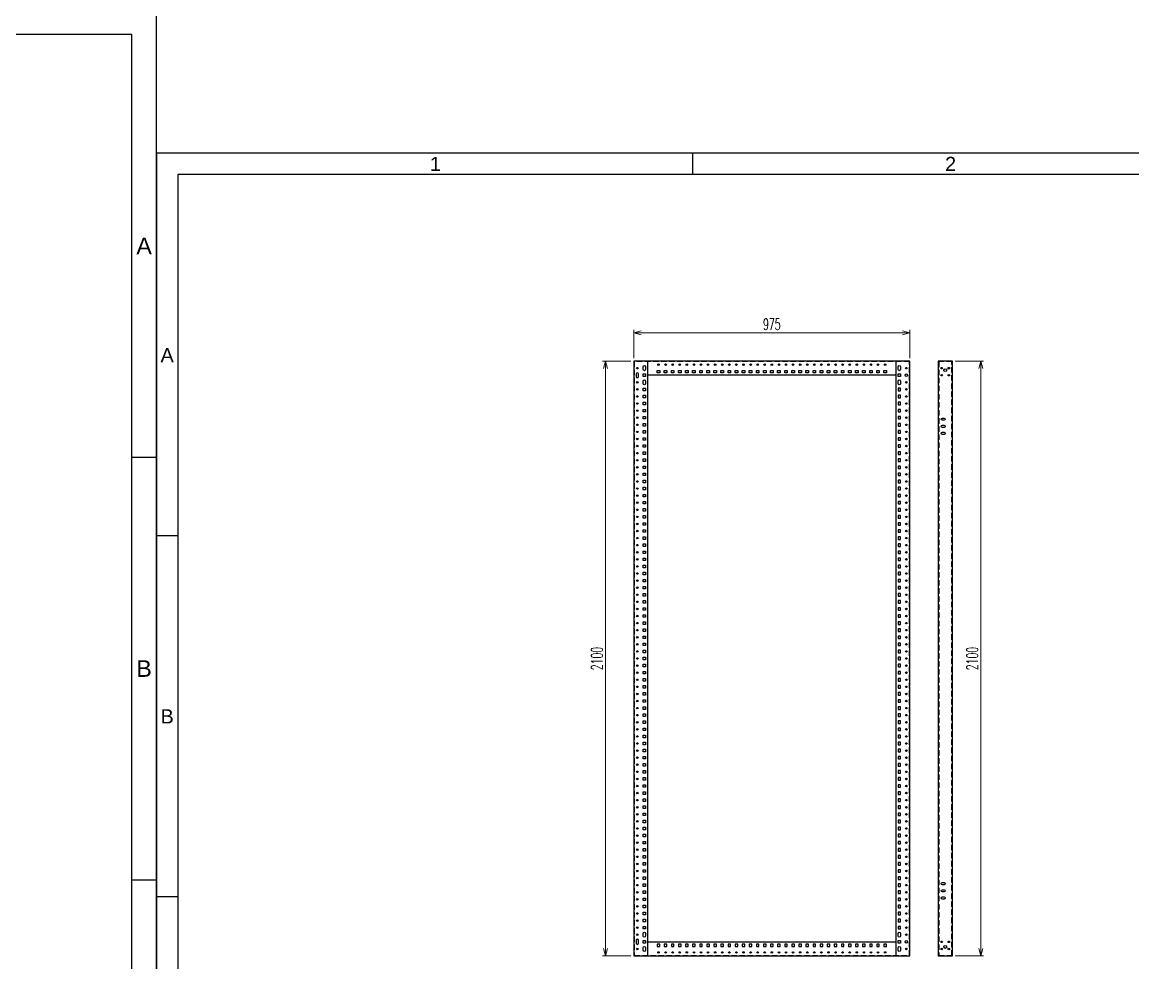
# Model space of a CAD drawing. Header units: millimetres. Extents: x 173893 to 258446, y -176540 to -123824.
# Drawn here: x 207822 to 211742, y -141190 to -137870 of the extents above; entities that cross this region are included whole.
import ezdxf
from ezdxf.enums import TextEntityAlignment as Align

# ---------------------------------------------------------------- set-up
doc = ezdxf.new("R2010")
doc.units = ezdxf.units.MM
doc.header["$LTSCALE"] = 3
doc.linetypes.add('HIDDEN', pattern=[9.525, 6.35, -3.175])
doc.layers.add('@.DM. KÍCH THƯỚC', color=8, linetype='Continuous', transparency=0.2)
for name, color, linetype in [('@.DM. NÉT CHÍNH', 7, 'Continuous'), ('@.DM. NÉT ĐỤC', 2, 'Continuous'), ('@.TEXT', 7, 'Continuous'), ('@.VISIBLE', 7, 'Continuous')]:
    doc.layers.add(name, color=color, linetype=linetype)
doc.styles.add('Ann_w01', font='romans.shx', dxfattribs={"width": 0.6, "bigfont": 'chineset.shx'})
doc.styles.add('Arial', font='arial.ttf')
doc.dimstyles.new('Dim 01_SC20', dxfattribs={"dimscale": 20, "dimtxt": 2, "dimasz": 1.3, "dimexe": 0.5, "dimexo": 0.5, "dimgap": 0.5, "dimtad": 1, "dimdec": 1, "dimzin": 12, "dimdsep": 46, "dimtxsty": 'Ann_w01', "dimblk": 'OPEN30', "dimcen": 1.5, "dimclrd": 6, "dimclre": 6, "dimclrt": 3, "dimadec": 1, "dimazin": 3, "dimtm": 1e-09, "dimtfac": 1, "dimtdec": 1, "dimtix": 1, "dimtmove": 0, "dimatfit": 3, "dimldrblk": 'OPEN30', "dimfxl": 1, "dimtolj": 1, "dimlwd": 0, "dimlwe": 0, "dimarcsym": 0})

# ---------------------------------------------------------------- blocks, each defined once
blk = doc.blocks.new('KHUNG BAN VE (Made by Tung)')
at = {"layer": '@.VISIBLE', "color": 8}
for p, q in [((75.75, 207), (75.75, 210)), ((3, 156), (0, 156)), ((294, 156), (297, 156)), ((3, 105), (0, 105)), ((294, 105), (297, 105))]:
    blk.add_line(p, q, dxfattribs=at)
for points in [[(0, 0), (297, 0), (297, 210), (0, 210)], [(3, 3), (294, 3), (294, 207), (3, 207)]]:
    blk.add_lwpolyline(points, close=True, dxfattribs=at)
at = {"layer": '@.TEXT', "color": 1, "style": 'Arial'}
for s, p in [('1', (39.375, 208.5)), ('2', (112.125, 208.5)), ('A', (1.5, 181.5)), ('A', (295.5, 181.5)), ('B', (1.5, 130.5)), ('B', (295.5, 130.5))]:
    blk.add_text(s, height=2, dxfattribs=at).set_placement(p, align=Align.MIDDLE_CENTER)
for tag, height, p in [('DESIGNER_NAME', 2, (38, 15.5)), ('PROJECT_CODE', 2, (258.5, 15.5)), ('SCALE', 2, (289, 15.5)), ('APPROVED_NAME', 2, (38, 10.5)), ('CUSTOMER_NAME', 2, (258.5, 10.5)), ('PAGE', 2, (289, 10.5)), ('DRAWING_NAME', 4, (173, 8)), ('TOTAL', 2, (289, 5.5))]:
    blk.add_attdef(tag, text='', height=height, dxfattribs=at).set_placement(p, align=Align.MIDDLE_CENTER)
blk = doc.blocks.new('_Open30')
at = {"color": 0, "linetype": 'ByBlock', "lineweight": -2}
for p, q in [((-1, 0.27), (0, 0)), ((0, 0), (-1, -0.27)), ((0, 0), (-1, 0))]:
    blk.add_line(p, q, dxfattribs=at)
blk = doc.blocks.new('*D376')
at = {"layer": '@.DM. KÍCH THƯỚC', "color": 6, "lineweight": 0, "transparency": 16777216}
for p, q in [((209970.5, -139066.4), (209870.5, -139066.4)), ((209880.5, -141140.4), (209880.5, -139092.4)), ((209970.5, -141166.4), (209870.5, -141166.4))]:
    blk.add_line(p, q, dxfattribs=at)
at = {"layer": 'Defpoints', "color": 0, "transparency": 16777216}
for p in [(209880.5, -139066.4), (209980.5, -139066.4), (209980.5, -141166.4)]:
    blk.add_point(p, dxfattribs=at)
at = {"layer": '@.DM. KÍCH THƯỚC', "color": 6, "lineweight": 0, "transparency": 16777216, "xscale": 26, "yscale": 26, "zscale": 26}
for p, rotation in [((209880.5, -139066.4), 90), ((209880.5, -141166.4), 270)]:
    blk.add_blockref('_Open30', p, dxfattribs=dict(at, rotation=rotation))
at = {"layer": '@.DM. KÍCH THƯỚC', "color": 3, "transparency": 16777216, "insert": (209850.5, -140116.4), "char_height": 40, "attachment_point": 5, "rotation": 90, "style": 'Ann_w01'}
blk.add_mtext('\\A1;2100', dxfattribs=at)
blk = doc.blocks.new('*D377')
at = {"layer": '@.DM. KÍCH THƯỚC', "color": 6, "lineweight": 0, "transparency": 16777216}
for p, q in [((209980.5, -139056.4), (209980.5, -138956.4)), ((210929.5, -138966.4), (210006.5, -138966.4)), ((210955.5, -139056.4), (210955.5, -138956.4))]:
    blk.add_line(p, q, dxfattribs=at)
at = {"layer": 'Defpoints', "color": 0, "transparency": 16777216}
for p in [(209980.5, -138966.4), (209980.5, -139066.4), (210955.5, -139066.4)]:
    blk.add_point(p, dxfattribs=at)
at = {"layer": '@.DM. KÍCH THƯỚC', "color": 6, "lineweight": 0, "transparency": 16777216, "xscale": 26, "yscale": 26, "zscale": 26, "rotation": 180}
blk.add_blockref('_Open30', (209980.5, -138966.4), dxfattribs=at)
at = {"layer": '@.DM. KÍCH THƯỚC', "color": 6, "lineweight": 0, "transparency": 16777216, "xscale": 26, "yscale": 26, "zscale": 26}
blk.add_blockref('_Open30', (210955.5, -138966.4), dxfattribs=at)
at = {"layer": '@.DM. KÍCH THƯỚC', "color": 3, "transparency": 16777216, "insert": (210468, -138936.4), "char_height": 40, "attachment_point": 5, "style": 'Ann_w01'}
blk.add_mtext('\\A1;975', dxfattribs=at)
blk = doc.blocks.new('*D378')
at = {"layer": '@.DM. KÍCH THƯỚC', "color": 6, "lineweight": 0, "transparency": 16777216}
for p, q in [((211115.5, -139066.4), (211215.5, -139066.4)), ((211205.5, -141140.4), (211205.5, -139092.4)), ((211115.5, -141166.4), (211215.5, -141166.4))]:
    blk.add_line(p, q, dxfattribs=at)
at = {"layer": 'Defpoints', "color": 0, "transparency": 16777216}
for p in [(211105.5, -139066.4), (211205.5, -139066.4), (211105.5, -141166.4)]:
    blk.add_point(p, dxfattribs=at)
at = {"layer": '@.DM. KÍCH THƯỚC', "color": 6, "lineweight": 0, "transparency": 16777216, "xscale": 26, "yscale": 26, "zscale": 26}
for p, rotation in [((211205.5, -139066.4), 90), ((211205.5, -141166.4), 270)]:
    blk.add_blockref('_Open30', p, dxfattribs=dict(at, rotation=rotation))
at = {"layer": '@.DM. KÍCH THƯỚC', "color": 3, "transparency": 16777216, "insert": (211175.5, -140116.4), "char_height": 40, "attachment_point": 5, "rotation": 90, "style": 'Ann_w01'}
blk.add_mtext('\\A1;2100', dxfattribs=at)

msp = doc.modelspace()

# ---------------------------------------------------------------- linework, layer by layer
at = {"layer": '@.DM. NÉT CHÍNH'}
for points in [[(210955.47, -139066.4), (209980.47, -139066.4), (209980.47, -141166.4), (210955.47, -141166.4)], [(211055.47, -139066.4), (211055.47, -141166.4), (211105.47, -141166.4), (211105.47, -139066.4)]]:
    msp.add_lwpolyline(points, close=True, dxfattribs=at)
at = {"layer": '@.DM. NÉT CHÍNH', "linetype": 'HIDDEN'}
for points in [[(210953.47, -139068.4), (209982.47, -139068.4), (209982.47, -141164.4), (210953.47, -141164.4)], [(211057.47, -139068.4), (211057.47, -141164.4), (211103.47, -141164.4), (211103.47, -139068.4)]]:
    msp.add_lwpolyline(points, close=True, dxfattribs=at)
at = {"layer": '@.DM. NÉT CHÍNH', "color": 2}
for points in [[(210022.47, -139086.9), (210022.47, -139095.9, -1), (210013.47, -139095.9), (210013.47, -139086.9, -1)], [(210922.47, -139086.9), (210922.47, -139095.9, -1), (210913.47, -139095.9), (210913.47, -139086.9, -1)], [(209997.47, -139120.9), (209997.47, -139111.9, 1), (209988.47, -139111.9), (209988.47, -139120.9, 1)], [(210022.47, -139136.9), (210022.47, -139145.9, -1), (210013.47, -139145.9), (210013.47, -139136.9, -1)], [(210922.47, -139136.9), (210922.47, -139145.9, -1), (210913.47, -139145.9), (210913.47, -139136.9, -1)], [(210013.47, -141095.9), (210013.47, -141086.9, -1), (210022.47, -141086.9), (210022.47, -141095.9, -1)], [(210922.47, -141086.9), (210922.47, -141095.9, -1), (210913.47, -141095.9), (210913.47, -141086.9, -1)], [(209997.47, -141120.9), (209997.47, -141111.9, 1), (209988.47, -141111.9), (209988.47, -141120.9, 1)], [(210013.47, -141145.9), (210013.47, -141136.9, -1), (210022.47, -141136.9), (210022.47, -141145.9, -1)], [(210922.47, -141136.9), (210922.47, -141145.9, -1), (210913.47, -141145.9), (210913.47, -141136.9, -1)]]:
    msp.add_lwpolyline(points, format="xyb", close=True, dxfattribs=at)
at = {"layer": '@.DM. NÉT CHÍNH'}
for points in [[(210030.47, -141166.4), (210030.47, -139066.4)], [(210905.47, -139066.4), (210905.47, -141166.4)], [(210905.47, -139116.4), (210030.47, -139116.4)], [(210030.47, -141116.4), (210905.47, -141116.4)]]:
    msp.add_lwpolyline(points, dxfattribs=at)
at = {"layer": '@.DM. NÉT CHÍNH', "color": 2}
for points in [[(210072.47, -139108.4), (210063.47, -139108.4), (210063.47, -139099.4), (210072.47, -139099.4)], [(210097.47, -139108.4), (210088.47, -139108.4), (210088.47, -139099.4), (210097.47, -139099.4)], [(210122.47, -139108.4), (210113.47, -139108.4), (210113.47, -139099.4), (210122.47, -139099.4)], [(210147.47, -139108.4), (210138.47, -139108.4), (210138.47, -139099.4), (210147.47, -139099.4)], [(210172.47, -139108.4), (210163.47, -139108.4), (210163.47, -139099.4), (210172.47, -139099.4)], [(210197.47, -139108.4), (210188.47, -139108.4), (210188.47, -139099.4), (210197.47, -139099.4)], [(210222.47, -139108.4), (210213.47, -139108.4), (210213.47, -139099.4), (210222.47, -139099.4)], [(210247.47, -139108.4), (210238.47, -139108.4), (210238.47, -139099.4), (210247.47, -139099.4)], [(210272.47, -139108.4), (210263.47, -139108.4), (210263.47, -139099.4), (210272.47, -139099.4)], [(210297.47, -139108.4), (210288.47, -139108.4), (210288.47, -139099.4), (210297.47, -139099.4)], [(210322.47, -139108.4), (210313.47, -139108.4), (210313.47, -139099.4), (210322.47, -139099.4)], [(210347.47, -139108.4), (210338.47, -139108.4), (210338.47, -139099.4), (210347.47, -139099.4)], [(210372.47, -139108.4), (210363.47, -139108.4), (210363.47, -139099.4), (210372.47, -139099.4)], [(210397.47, -139108.4), (210388.47, -139108.4), (210388.47, -139099.4), (210397.47, -139099.4)], [(210422.47, -139108.4), (210413.47, -139108.4), (210413.47, -139099.4), (210422.47, -139099.4)], [(210447.47, -139108.4), (210438.47, -139108.4), (210438.47, -139099.4), (210447.47, -139099.4)], [(210472.47, -139108.4), (210463.47, -139108.4), (210463.47, -139099.4), (210472.47, -139099.4)], [(210497.47, -139108.4), (210488.47, -139108.4), (210488.47, -139099.4), (210497.47, -139099.4)], [(210522.47, -139108.4), (210513.47, -139108.4), (210513.47, -139099.4), (210522.47, -139099.4)], [(210547.47, -139108.4), (210538.47, -139108.4), (210538.47, -139099.4), (210547.47, -139099.4)], [(210572.47, -139108.4), (210563.47, -139108.4), (210563.47, -139099.4), (210572.47, -139099.4)], [(210597.47, -139108.4), (210588.47, -139108.4), (210588.47, -139099.4), (210597.47, -139099.4)], [(210622.47, -139108.4), (210613.47, -139108.4), (210613.47, -139099.4), (210622.47, -139099.4)], [(210647.47, -139108.4), (210638.47, -139108.4), (210638.47, -139099.4), (210647.47, -139099.4)], [(210672.47, -139108.4), (210663.47, -139108.4), (210663.47, -139099.4), (210672.47, -139099.4)], [(210697.47, -139108.4), (210688.47, -139108.4), (210688.47, -139099.4), (210697.47, -139099.4)], [(210722.47, -139108.4), (210713.47, -139108.4), (210713.47, -139099.4), (210722.47, -139099.4)], [(210747.47, -139108.4), (210738.47, -139108.4), (210738.47, -139099.4), (210747.47, -139099.4)], [(210772.47, -139108.4), (210763.47, -139108.4), (210763.47, -139099.4), (210772.47, -139099.4)], [(210797.47, -139108.4), (210788.47, -139108.4), (210788.47, -139099.4), (210797.47, -139099.4)], [(210822.47, -139108.4), (210813.47, -139108.4), (210813.47, -139099.4), (210822.47, -139099.4)], [(210847.47, -139108.4), (210838.47, -139108.4), (210838.47, -139099.4), (210847.47, -139099.4)], [(210872.47, -139108.4), (210863.47, -139108.4), (210863.47, -139099.4), (210872.47, -139099.4)], [(210022.47, -139120.9), (210013.47, -139120.9), (210013.47, -139111.9), (210022.47, -139111.9)], [(210913.47, -139120.9), (210913.47, -139111.9), (210922.47, -139111.9), (210922.47, -139120.9)], [(210022.47, -139161.9), (210022.47, -139170.9), (210013.47, -139170.9), (210013.47, -139161.9)], [(210913.47, -139161.9), (210913.47, -139170.9), (210922.47, -139170.9), (210922.47, -139161.9)], [(210022.47, -139186.9), (210022.47, -139195.9), (210013.47, -139195.9), (210013.47, -139186.9)], [(210022.47, -139211.9), (210022.47, -139220.9), (210013.47, -139220.9), (210013.47, -139211.9)], [(210913.47, -139186.9), (210913.47, -139195.9), (210922.47, -139195.9), (210922.47, -139186.9)], [(210913.47, -139211.9), (210913.47, -139220.9), (210922.47, -139220.9), (210922.47, -139211.9)], [(210022.47, -139236.9), (210022.47, -139245.9), (210013.47, -139245.9), (210013.47, -139236.9)], [(210913.47, -139236.9), (210913.47, -139245.9), (210922.47, -139245.9), (210922.47, -139236.9)], [(210022.47, -139261.9), (210022.47, -139270.9), (210013.47, -139270.9), (210013.47, -139261.9)], [(210022.47, -139286.9), (210022.47, -139295.9), (210013.47, -139295.9), (210013.47, -139286.9)], [(210913.47, -139261.9), (210913.47, -139270.9), (210922.47, -139270.9), (210922.47, -139261.9)], [(210913.47, -139286.9), (210913.47, -139295.9), (210922.47, -139295.9), (210922.47, -139286.9)], [(210022.47, -139311.9), (210022.47, -139320.9), (210013.47, -139320.9), (210013.47, -139311.9)], [(210022.47, -139336.9), (210022.47, -139345.9), (210013.47, -139345.9), (210013.47, -139336.9)], [(210913.47, -139311.9), (210913.47, -139320.9), (210922.47, -139320.9), (210922.47, -139311.9)], [(210913.47, -139336.9), (210913.47, -139345.9), (210922.47, -139345.9), (210922.47, -139336.9)], [(210022.47, -139361.9), (210022.47, -139370.9), (210013.47, -139370.9), (210013.47, -139361.9)], [(210913.47, -139361.9), (210913.47, -139370.9), (210922.47, -139370.9), (210922.47, -139361.9)], [(210022.47, -139386.9), (210022.47, -139395.9), (210013.47, -139395.9), (210013.47, -139386.9)], [(210022.47, -139411.9), (210022.47, -139420.9), (210013.47, -139420.9), (210013.47, -139411.9)], [(210913.47, -139386.9), (210913.47, -139395.9), (210922.47, -139395.9), (210922.47, -139386.9)], [(210913.47, -139411.9), (210913.47, -139420.9), (210922.47, -139420.9), (210922.47, -139411.9)], [(210022.47, -139436.9), (210022.47, -139445.9), (210013.47, -139445.9), (210013.47, -139436.9)], [(210913.47, -139436.9), (210913.47, -139445.9), (210922.47, -139445.9), (210922.47, -139436.9)], [(210022.47, -139461.9), (210022.47, -139470.9), (210013.47, -139470.9), (210013.47, -139461.9)], [(210022.47, -139486.9), (210022.47, -139495.9), (210013.47, -139495.9), (210013.47, -139486.9)], [(210913.47, -139461.9), (210913.47, -139470.9), (210922.47, -139470.9), (210922.47, -139461.9)], [(210913.47, -139486.9), (210913.47, -139495.9), (210922.47, -139495.9), (210922.47, -139486.9)], [(210022.47, -139511.9), (210022.47, -139520.9), (210013.47, -139520.9), (210013.47, -139511.9)], [(210913.47, -139511.9), (210913.47, -139520.9), (210922.47, -139520.9), (210922.47, -139511.9)], [(210022.47, -139536.9), (210022.47, -139545.9), (210013.47, -139545.9), (210013.47, -139536.9)], [(210022.47, -139561.9), (210022.47, -139570.9), (210013.47, -139570.9), (210013.47, -139561.9)], [(210913.47, -139536.9), (210913.47, -139545.9), (210922.47, -139545.9), (210922.47, -139536.9)], [(210913.47, -139561.9), (210913.47, -139570.9), (210922.47, -139570.9), (210922.47, -139561.9)], [(210022.47, -139586.9), (210022.47, -139595.9), (210013.47, -139595.9), (210013.47, -139586.9)], [(210022.47, -139611.9), (210022.47, -139620.9), (210013.47, -139620.9), (210013.47, -139611.9)], [(210913.47, -139586.9), (210913.47, -139595.9), (210922.47, -139595.9), (210922.47, -139586.9)], [(210913.47, -139611.9), (210913.47, -139620.9), (210922.47, -139620.9), (210922.47, -139611.9)], [(210022.47, -139636.9), (210022.47, -139645.9), (210013.47, -139645.9), (210013.47, -139636.9)], [(210913.47, -139636.9), (210913.47, -139645.9), (210922.47, -139645.9), (210922.47, -139636.9)], [(210022.47, -139661.9), (210022.47, -139670.9), (210013.47, -139670.9), (210013.47, -139661.9)], [(210022.47, -139686.9), (210022.47, -139695.9), (210013.47, -139695.9), (210013.47, -139686.9)], [(210913.47, -139661.9), (210913.47, -139670.9), (210922.47, -139670.9), (210922.47, -139661.9)], [(210913.47, -139686.9), (210913.47, -139695.9), (210922.47, -139695.9), (210922.47, -139686.9)], [(210022.47, -139711.9), (210022.47, -139720.9), (210013.47, -139720.9), (210013.47, -139711.9)], [(210913.47, -139711.9), (210913.47, -139720.9), (210922.47, -139720.9), (210922.47, -139711.9)], [(210022.47, -139736.9), (210022.47, -139745.9), (210013.47, -139745.9), (210013.47, -139736.9)], [(210022.47, -139761.9), (210022.47, -139770.9), (210013.47, -139770.9), (210013.47, -139761.9)], [(210913.47, -139736.9), (210913.47, -139745.9), (210922.47, -139745.9), (210922.47, -139736.9)], [(210913.47, -139761.9), (210913.47, -139770.9), (210922.47, -139770.9), (210922.47, -139761.9)], [(210022.47, -139786.9), (210022.47, -139795.9), (210013.47, -139795.9), (210013.47, -139786.9)], [(210913.47, -139786.9), (210913.47, -139795.9), (210922.47, -139795.9), (210922.47, -139786.9)], [(210022.47, -139811.9), (210022.47, -139820.9), (210013.47, -139820.9), (210013.47, -139811.9)], [(210022.47, -139836.9), (210022.47, -139845.9), (210013.47, -139845.9), (210013.47, -139836.9)], [(210913.47, -139811.9), (210913.47, -139820.9), (210922.47, -139820.9), (210922.47, -139811.9)], [(210913.47, -139836.9), (210913.47, -139845.9), (210922.47, -139845.9), (210922.47, -139836.9)], [(210022.47, -139861.9), (210022.47, -139870.9), (210013.47, -139870.9), (210013.47, -139861.9)], [(210022.47, -139886.9), (210022.47, -139895.9), (210013.47, -139895.9), (210013.47, -139886.9)], [(210913.47, -139861.9), (210913.47, -139870.9), (210922.47, -139870.9), (210922.47, -139861.9)], [(210913.47, -139886.9), (210913.47, -139895.9), (210922.47, -139895.9), (210922.47, -139886.9)], [(210022.47, -139911.9), (210022.47, -139920.9), (210013.47, -139920.9), (210013.47, -139911.9)], [(210913.47, -139911.9), (210913.47, -139920.9), (210922.47, -139920.9), (210922.47, -139911.9)], [(210022.47, -139936.9), (210022.47, -139945.9), (210013.47, -139945.9), (210013.47, -139936.9)], [(210022.47, -139961.9), (210022.47, -139970.9), (210013.47, -139970.9), (210013.47, -139961.9)], [(210913.47, -139936.9), (210913.47, -139945.9), (210922.47, -139945.9), (210922.47, -139936.9)], [(210913.47, -139961.9), (210913.47, -139970.9), (210922.47, -139970.9), (210922.47, -139961.9)], [(210022.47, -139986.9), (210022.47, -139995.9), (210013.47, -139995.9), (210013.47, -139986.9)], [(210913.47, -139986.9), (210913.47, -139995.9), (210922.47, -139995.9), (210922.47, -139986.9)], [(210022.47, -140011.9), (210022.47, -140020.9), (210013.47, -140020.9), (210013.47, -140011.9)], [(210022.47, -140036.9), (210022.47, -140045.9), (210013.47, -140045.9), (210013.47, -140036.9)], [(210913.47, -140011.9), (210913.47, -140020.9), (210922.47, -140020.9), (210922.47, -140011.9)], [(210913.47, -140036.9), (210913.47, -140045.9), (210922.47, -140045.9), (210922.47, -140036.9)], [(210022.47, -140061.9), (210022.47, -140070.9), (210013.47, -140070.9), (210013.47, -140061.9)], [(210913.47, -140061.9), (210913.47, -140070.9), (210922.47, -140070.9), (210922.47, -140061.9)], [(210022.47, -140086.9), (210022.47, -140095.9), (210013.47, -140095.9), (210013.47, -140086.9)], [(210022.47, -140111.9), (210022.47, -140120.9), (210013.47, -140120.9), (210013.47, -140111.9)], [(210913.47, -140086.9), (210913.47, -140095.9), (210922.47, -140095.9), (210922.47, -140086.9)], [(210913.47, -140111.9), (210913.47, -140120.9), (210922.47, -140120.9), (210922.47, -140111.9)], [(210022.47, -140136.9), (210022.47, -140145.9), (210013.47, -140145.9), (210013.47, -140136.9)], [(210022.47, -140161.9), (210022.47, -140170.9), (210013.47, -140170.9), (210013.47, -140161.9)], [(210913.47, -140136.9), (210913.47, -140145.9), (210922.47, -140145.9), (210922.47, -140136.9)], [(210913.47, -140161.9), (210913.47, -140170.9), (210922.47, -140170.9), (210922.47, -140161.9)], [(210022.47, -140186.9), (210022.47, -140195.9), (210013.47, -140195.9), (210013.47, -140186.9)], [(210913.47, -140186.9), (210913.47, -140195.9), (210922.47, -140195.9), (210922.47, -140186.9)], [(210022.47, -140211.9), (210022.47, -140220.9), (210013.47, -140220.9), (210013.47, -140211.9)], [(210022.47, -140236.9), (210022.47, -140245.9), (210013.47, -140245.9), (210013.47, -140236.9)], [(210913.47, -140211.9), (210913.47, -140220.9), (210922.47, -140220.9), (210922.47, -140211.9)], [(210913.47, -140236.9), (210913.47, -140245.9), (210922.47, -140245.9), (210922.47, -140236.9)], [(210022.47, -140261.9), (210022.47, -140270.9), (210013.47, -140270.9), (210013.47, -140261.9)], [(210913.47, -140261.9), (210913.47, -140270.9), (210922.47, -140270.9), (210922.47, -140261.9)], [(210022.47, -140286.9), (210022.47, -140295.9), (210013.47, -140295.9), (210013.47, -140286.9)], [(210022.47, -140311.9), (210022.47, -140320.9), (210013.47, -140320.9), (210013.47, -140311.9)], [(210913.47, -140286.9), (210913.47, -140295.9), (210922.47, -140295.9), (210922.47, -140286.9)], [(210913.47, -140311.9), (210913.47, -140320.9), (210922.47, -140320.9), (210922.47, -140311.9)], [(210022.47, -140336.9), (210022.47, -140345.9), (210013.47, -140345.9), (210013.47, -140336.9)], [(210913.47, -140336.9), (210913.47, -140345.9), (210922.47, -140345.9), (210922.47, -140336.9)], [(210022.47, -140361.9), (210022.47, -140370.9), (210013.47, -140370.9), (210013.47, -140361.9)], [(210022.47, -140386.9), (210022.47, -140395.9), (210013.47, -140395.9), (210013.47, -140386.9)], [(210913.47, -140361.9), (210913.47, -140370.9), (210922.47, -140370.9), (210922.47, -140361.9)], [(210913.47, -140386.9), (210913.47, -140395.9), (210922.47, -140395.9), (210922.47, -140386.9)], [(210022.47, -140411.9), (210022.47, -140420.9), (210013.47, -140420.9), (210013.47, -140411.9)], [(210022.47, -140436.9), (210022.47, -140445.9), (210013.47, -140445.9), (210013.47, -140436.9)], [(210913.47, -140411.9), (210913.47, -140420.9), (210922.47, -140420.9), (210922.47, -140411.9)], [(210913.47, -140436.9), (210913.47, -140445.9), (210922.47, -140445.9), (210922.47, -140436.9)], [(210022.47, -140461.9), (210022.47, -140470.9), (210013.47, -140470.9), (210013.47, -140461.9)], [(210913.47, -140461.9), (210913.47, -140470.9), (210922.47, -140470.9), (210922.47, -140461.9)], [(210022.47, -140486.9), (210022.47, -140495.9), (210013.47, -140495.9), (210013.47, -140486.9)], [(210022.47, -140511.9), (210022.47, -140520.9), (210013.47, -140520.9), (210013.47, -140511.9)], [(210913.47, -140486.9), (210913.47, -140495.9), (210922.47, -140495.9), (210922.47, -140486.9)], [(210913.47, -140511.9), (210913.47, -140520.9), (210922.47, -140520.9), (210922.47, -140511.9)], [(210022.47, -140536.9), (210022.47, -140545.9), (210013.47, -140545.9), (210013.47, -140536.9)], [(210913.47, -140536.9), (210913.47, -140545.9), (210922.47, -140545.9), (210922.47, -140536.9)], [(210022.47, -140561.9), (210022.47, -140570.9), (210013.47, -140570.9), (210013.47, -140561.9)], [(210022.47, -140586.9), (210022.47, -140595.9), (210013.47, -140595.9), (210013.47, -140586.9)], [(210913.47, -140561.9), (210913.47, -140570.9), (210922.47, -140570.9), (210922.47, -140561.9)], [(210913.47, -140586.9), (210913.47, -140595.9), (210922.47, -140595.9), (210922.47, -140586.9)], [(210022.47, -140611.9), (210022.47, -140620.9), (210013.47, -140620.9), (210013.47, -140611.9)], [(210913.47, -140611.9), (210913.47, -140620.9), (210922.47, -140620.9), (210922.47, -140611.9)], [(210022.47, -140636.9), (210022.47, -140645.9), (210013.47, -140645.9), (210013.47, -140636.9)], [(210022.47, -140661.9), (210022.47, -140670.9), (210013.47, -140670.9), (210013.47, -140661.9)], [(210913.47, -140636.9), (210913.47, -140645.9), (210922.47, -140645.9), (210922.47, -140636.9)], [(210913.47, -140661.9), (210913.47, -140670.9), (210922.47, -140670.9), (210922.47, -140661.9)], [(210022.47, -140686.9), (210022.47, -140695.9), (210013.47, -140695.9), (210013.47, -140686.9)], [(210913.47, -140686.9), (210913.47, -140695.9), (210922.47, -140695.9), (210922.47, -140686.9)], [(210022.47, -140711.9), (210022.47, -140720.9), (210013.47, -140720.9), (210013.47, -140711.9)], [(210022.47, -140736.9), (210022.47, -140745.9), (210013.47, -140745.9), (210013.47, -140736.9)], [(210913.47, -140711.9), (210913.47, -140720.9), (210922.47, -140720.9), (210922.47, -140711.9)], [(210913.47, -140736.9), (210913.47, -140745.9), (210922.47, -140745.9), (210922.47, -140736.9)], [(210022.47, -140761.9), (210022.47, -140770.9), (210013.47, -140770.9), (210013.47, -140761.9)], [(210022.47, -140786.9), (210022.47, -140795.9), (210013.47, -140795.9), (210013.47, -140786.9)], [(210913.47, -140761.9), (210913.47, -140770.9), (210922.47, -140770.9), (210922.47, -140761.9)], [(210913.47, -140786.9), (210913.47, -140795.9), (210922.47, -140795.9), (210922.47, -140786.9)], [(210022.47, -140811.9), (210022.47, -140820.9), (210013.47, -140820.9), (210013.47, -140811.9)], [(210913.47, -140811.9), (210913.47, -140820.9), (210922.47, -140820.9), (210922.47, -140811.9)], [(210022.47, -140836.9), (210022.47, -140845.9), (210013.47, -140845.9), (210013.47, -140836.9)], [(210022.47, -140861.9), (210022.47, -140870.9), (210013.47, -140870.9), (210013.47, -140861.9)], [(210913.47, -140836.9), (210913.47, -140845.9), (210922.47, -140845.9), (210922.47, -140836.9)], [(210913.47, -140861.9), (210913.47, -140870.9), (210922.47, -140870.9), (210922.47, -140861.9)], [(210022.47, -140886.9), (210022.47, -140895.9), (210013.47, -140895.9), (210013.47, -140886.9)], [(210913.47, -140886.9), (210913.47, -140895.9), (210922.47, -140895.9), (210922.47, -140886.9)], [(210022.47, -140911.9), (210022.47, -140920.9), (210013.47, -140920.9), (210013.47, -140911.9)], [(210022.47, -140936.9), (210022.47, -140945.9), (210013.47, -140945.9), (210013.47, -140936.9)], [(210913.47, -140911.9), (210913.47, -140920.9), (210922.47, -140920.9), (210922.47, -140911.9)], [(210913.47, -140936.9), (210913.47, -140945.9), (210922.47, -140945.9), (210922.47, -140936.9)], [(210022.47, -140961.9), (210022.47, -140970.9), (210013.47, -140970.9), (210013.47, -140961.9)], [(210913.47, -140961.9), (210913.47, -140970.9), (210922.47, -140970.9), (210922.47, -140961.9)], [(210022.47, -140986.9), (210022.47, -140995.9), (210013.47, -140995.9), (210013.47, -140986.9)], [(210022.47, -141011.9), (210022.47, -141020.9), (210013.47, -141020.9), (210013.47, -141011.9)], [(210913.47, -140986.9), (210913.47, -140995.9), (210922.47, -140995.9), (210922.47, -140986.9)], [(210913.47, -141011.9), (210913.47, -141020.9), (210922.47, -141020.9), (210922.47, -141011.9)], [(210022.47, -141036.9), (210022.47, -141045.9), (210013.47, -141045.9), (210013.47, -141036.9)], [(210022.47, -141061.9), (210022.47, -141070.9), (210013.47, -141070.9), (210013.47, -141061.9)], [(210913.47, -141036.9), (210913.47, -141045.9), (210922.47, -141045.9), (210922.47, -141036.9)], [(210913.47, -141061.9), (210913.47, -141070.9), (210922.47, -141070.9), (210922.47, -141061.9)], [(210022.47, -141120.9), (210013.47, -141120.9), (210013.47, -141111.9), (210022.47, -141111.9)], [(210072.47, -141124.4), (210063.47, -141124.4), (210063.47, -141133.4), (210072.47, -141133.4)], [(210097.47, -141124.4), (210088.47, -141124.4), (210088.47, -141133.4), (210097.47, -141133.4)], [(210122.47, -141124.4), (210113.47, -141124.4), (210113.47, -141133.4), (210122.47, -141133.4)], [(210147.47, -141124.4), (210138.47, -141124.4), (210138.47, -141133.4), (210147.47, -141133.4)], [(210172.47, -141124.4), (210163.47, -141124.4), (210163.47, -141133.4), (210172.47, -141133.4)], [(210197.47, -141124.4), (210188.47, -141124.4), (210188.47, -141133.4), (210197.47, -141133.4)], [(210222.47, -141124.4), (210213.47, -141124.4), (210213.47, -141133.4), (210222.47, -141133.4)], [(210247.47, -141124.4), (210238.47, -141124.4), (210238.47, -141133.4), (210247.47, -141133.4)], [(210272.47, -141124.4), (210263.47, -141124.4), (210263.47, -141133.4), (210272.47, -141133.4)], [(210297.47, -141124.4), (210288.47, -141124.4), (210288.47, -141133.4), (210297.47, -141133.4)], [(210322.47, -141124.4), (210313.47, -141124.4), (210313.47, -141133.4), (210322.47, -141133.4)], [(210347.47, -141124.4), (210338.47, -141124.4), (210338.47, -141133.4), (210347.47, -141133.4)], [(210372.47, -141124.4), (210363.47, -141124.4), (210363.47, -141133.4), (210372.47, -141133.4)], [(210397.47, -141124.4), (210388.47, -141124.4), (210388.47, -141133.4), (210397.47, -141133.4)], [(210422.47, -141124.4), (210413.47, -141124.4), (210413.47, -141133.4), (210422.47, -141133.4)], [(210447.47, -141124.4), (210438.47, -141124.4), (210438.47, -141133.4), (210447.47, -141133.4)], [(210472.47, -141124.4), (210463.47, -141124.4), (210463.47, -141133.4), (210472.47, -141133.4)], [(210497.47, -141124.4), (210488.47, -141124.4), (210488.47, -141133.4), (210497.47, -141133.4)], [(210522.47, -141124.4), (210513.47, -141124.4), (210513.47, -141133.4), (210522.47, -141133.4)], [(210547.47, -141124.4), (210538.47, -141124.4), (210538.47, -141133.4), (210547.47, -141133.4)], [(210572.47, -141124.4), (210563.47, -141124.4), (210563.47, -141133.4), (210572.47, -141133.4)], [(210597.47, -141124.4), (210588.47, -141124.4), (210588.47, -141133.4), (210597.47, -141133.4)], [(210622.47, -141124.4), (210613.47, -141124.4), (210613.47, -141133.4), (210622.47, -141133.4)], [(210647.47, -141124.4), (210638.47, -141124.4), (210638.47, -141133.4), (210647.47, -141133.4)], [(210672.47, -141124.4), (210663.47, -141124.4), (210663.47, -141133.4), (210672.47, -141133.4)], [(210697.47, -141124.4), (210688.47, -141124.4), (210688.47, -141133.4), (210697.47, -141133.4)], [(210722.47, -141124.4), (210713.47, -141124.4), (210713.47, -141133.4), (210722.47, -141133.4)], [(210747.47, -141124.4), (210738.47, -141124.4), (210738.47, -141133.4), (210747.47, -141133.4)], [(210772.47, -141124.4), (210763.47, -141124.4), (210763.47, -141133.4), (210772.47, -141133.4)], [(210797.47, -141124.4), (210788.47, -141124.4), (210788.47, -141133.4), (210797.47, -141133.4)], [(210822.47, -141124.4), (210813.47, -141124.4), (210813.47, -141133.4), (210822.47, -141133.4)], [(210847.47, -141124.4), (210838.47, -141124.4), (210838.47, -141133.4), (210847.47, -141133.4)], [(210872.47, -141124.4), (210863.47, -141124.4), (210863.47, -141133.4), (210872.47, -141133.4)], [(210913.47, -141120.9), (210913.47, -141111.9), (210922.47, -141111.9), (210922.47, -141120.9)]]:
    msp.add_lwpolyline(points, close=True, dxfattribs=at)
for centre, radius in [((209992.97, -139091.4), 2.7), ((210067.97, -139078.9), 2.7), ((210092.97, -139078.9), 2.7), ((210117.97, -139078.9), 2.7), ((210142.97, -139078.9), 2.7), ((210167.97, -139078.9), 2.7), ((210192.97, -139078.9), 2.7), ((210217.97, -139078.9), 2.7), ((210242.97, -139078.9), 2.7), ((210267.97, -139078.9), 2.7), ((210292.97, -139078.9), 2.7), ((210317.97, -139078.9), 2.7), ((210342.97, -139078.9), 2.7), ((210367.97, -139078.9), 2.7), ((210392.97, -139078.9), 2.7), ((210417.97, -139078.9), 2.7), ((210442.97, -139078.9), 2.7), ((210467.97, -139078.9), 2.7), ((210492.97, -139078.9), 2.7), ((210517.97, -139078.9), 2.7), ((210542.97, -139078.9), 2.7), ((210567.97, -139078.9), 2.7), ((210592.97, -139078.9), 2.7), ((210617.97, -139078.9), 2.7), ((210642.97, -139078.9), 2.7), ((210667.97, -139078.9), 2.7), ((210692.97, -139078.9), 2.7), ((210717.97, -139078.9), 2.7), ((210742.97, -139078.9), 2.7), ((210767.97, -139078.9), 2.7), ((210792.97, -139078.9), 2.7), ((210817.97, -139078.9), 2.7), ((210842.97, -139078.9), 2.7), ((210867.97, -139078.9), 2.7), ((210942.97, -139091.4), 2.7), ((209992.97, -139141.4), 2.7), ((210942.97, -139116.4), 4.5), ((210942.97, -139141.4), 2.7), ((209992.97, -139166.4), 2.7), ((210942.97, -139166.4), 2.7), ((209992.97, -139191.4), 2.7), ((209992.97, -139216.4), 2.7), ((210942.97, -139191.4), 2.7), ((210942.97, -139216.4), 2.7), ((209992.97, -139241.4), 2.7), ((210942.97, -139241.4), 2.7), ((209992.97, -139266.4), 2.7), ((209992.97, -139291.4), 2.7), ((210942.97, -139266.4), 2.7), ((210942.97, -139291.4), 2.7), ((209992.97, -139316.4), 2.7), ((209992.97, -139341.4), 2.7), ((210942.97, -139316.4), 2.7), ((210942.97, -139341.4), 2.7), ((209992.97, -139366.4), 2.7), ((210942.97, -139366.4), 2.7), ((209992.97, -139391.4), 2.7), ((209992.97, -139416.4), 2.7), ((210942.97, -139391.4), 2.7), ((210942.97, -139416.4), 2.7), ((209992.97, -139441.4), 2.7), ((210942.97, -139441.4), 2.7), ((209992.97, -139466.4), 2.7), ((209992.97, -139491.4), 2.7), ((210942.97, -139466.4), 2.7), ((210942.97, -139491.4), 2.7), ((209992.97, -139516.4), 2.7), ((210942.97, -139516.4), 2.7), ((209992.97, -139541.4), 2.7), ((209992.97, -139566.4), 2.7), ((210942.97, -139541.4), 2.7), ((210942.97, -139566.4), 2.7), ((209992.97, -139591.4), 2.7), ((209992.97, -139616.4), 2.7), ((210942.97, -139591.4), 2.7), ((210942.97, -139616.4), 2.7), ((209992.97, -139641.4), 2.7), ((210942.97, -139641.4), 2.7), ((209992.97, -139666.4), 2.7), ((209992.97, -139691.4), 2.7), ((210942.97, -139666.4), 2.7), ((210942.97, -139691.4), 2.7), ((209992.97, -139716.4), 2.7), ((210942.97, -139716.4), 2.7), ((209992.97, -139741.4), 2.7), ((209992.97, -139766.4), 2.7), ((210942.97, -139741.4), 2.7), ((210942.97, -139766.4), 2.7), ((209992.97, -139791.4), 2.7), ((210942.97, -139791.4), 2.7), ((209992.97, -139816.4), 2.7), ((209992.97, -139841.4), 2.7), ((210942.97, -139816.4), 2.7), ((210942.97, -139841.4), 2.7), ((209992.97, -139866.4), 2.7), ((210942.97, -139866.4), 2.7), ((209992.97, -139891.4), 2.7), ((209992.97, -139916.4), 2.7), ((210942.97, -139891.4), 2.7), ((210942.97, -139916.4), 2.7), ((209992.97, -139941.4), 2.7), ((209992.97, -139966.4), 2.7), ((210942.97, -139941.4), 2.7), ((210942.97, -139966.4), 2.7), ((209992.97, -139991.4), 2.7), ((210942.97, -139991.4), 2.7), ((209992.97, -140016.4), 2.7), ((209992.97, -140041.4), 2.7), ((210942.97, -140016.4), 2.7), ((210942.97, -140041.4), 2.7), ((209992.97, -140066.4), 2.7), ((210942.97, -140066.4), 2.7), ((209992.97, -140091.4), 2.7), ((209992.97, -140116.4), 2.7), ((210942.97, -140091.4), 2.7), ((210942.97, -140116.4), 2.7), ((209992.97, -140141.4), 2.7), ((210942.97, -140141.4), 2.7), ((209992.97, -140166.4), 2.7), ((209992.97, -140191.4), 2.7), ((210942.97, -140166.4), 2.7), ((210942.97, -140191.4), 2.7), ((209992.97, -140216.4), 2.7), ((209992.97, -140241.4), 2.7), ((210942.97, -140216.4), 2.7), ((210942.97, -140241.4), 2.7), ((209992.97, -140266.4), 2.7), ((210942.97, -140266.4), 2.7), ((209992.97, -140291.4), 2.7), ((209992.97, -140316.4), 2.7), ((210942.97, -140291.4), 2.7), ((210942.97, -140316.4), 2.7), ((209992.97, -140341.4), 2.7), ((210942.97, -140341.4), 2.7), ((209992.97, -140366.4), 2.7), ((209992.97, -140391.4), 2.7), ((210942.97, -140366.4), 2.7), ((210942.97, -140391.4), 2.7), ((209992.97, -140416.4), 2.7), ((210942.97, -140416.4), 2.7), ((209992.97, -140441.4), 2.7), ((209992.97, -140466.4), 2.7), ((210942.97, -140441.4), 2.7), ((210942.97, -140466.4), 2.7), ((209992.97, -140491.4), 2.7), ((209992.97, -140516.4), 2.7), ((210942.97, -140491.4), 2.7), ((210942.97, -140516.4), 2.7), ((209992.97, -140541.4), 2.7), ((210942.97, -140541.4), 2.7), ((209992.97, -140566.4), 2.7), ((209992.97, -140591.4), 2.7), ((210942.97, -140566.4), 2.7), ((210942.97, -140591.4), 2.7), ((209992.97, -140616.4), 2.7), ((210942.97, -140616.4), 2.7), ((209992.97, -140641.4), 2.7), ((209992.97, -140666.4), 2.7), ((210942.97, -140641.4), 2.7), ((210942.97, -140666.4), 2.7), ((209992.97, -140691.4), 2.7), ((210942.97, -140691.4), 2.7), ((209992.97, -140716.4), 2.7), ((209992.97, -140741.4), 2.7), ((210942.97, -140716.4), 2.7), ((210942.97, -140741.4), 2.7), ((209992.97, -140766.4), 2.7), ((209992.97, -140791.4), 2.7), ((210942.97, -140766.4), 2.7), ((210942.97, -140791.4), 2.7), ((209992.97, -140816.4), 2.7), ((210942.97, -140816.4), 2.7), ((209992.97, -140841.4), 2.7), ((209992.97, -140866.4), 2.7), ((210942.97, -140841.4), 2.7), ((210942.97, -140866.4), 2.7), ((209992.97, -140891.4), 2.7), ((210942.97, -140891.4), 2.7), ((209992.97, -140916.4), 2.7), ((209992.97, -140941.4), 2.7), ((210942.97, -140916.4), 2.7), ((210942.97, -140941.4), 2.7), ((209992.97, -140966.4), 2.7), ((210942.97, -140966.4), 2.7), ((209992.97, -140991.4), 2.7), ((209992.97, -141016.4), 2.7), ((210942.97, -140991.4), 2.7), ((210942.97, -141016.4), 2.7), ((209992.97, -141041.4), 2.7), ((209992.97, -141066.4), 2.7), ((210942.97, -141041.4), 2.7), ((210942.97, -141066.4), 2.7), ((209992.97, -141091.4), 2.7), ((210942.97, -141091.4), 2.7), ((209992.97, -141141.4), 2.7), ((210942.97, -141116.4), 4.5), ((210942.97, -141141.4), 2.7), ((210067.97, -141153.9), 2.7), ((210092.97, -141153.9), 2.7), ((210117.97, -141153.9), 2.7), ((210142.97, -141153.9), 2.7), ((210167.97, -141153.9), 2.7), ((210192.97, -141153.9), 2.7), ((210217.97, -141153.9), 2.7), ((210242.97, -141153.9), 2.7), ((210267.97, -141153.9), 2.7), ((210292.97, -141153.9), 2.7), ((210317.97, -141153.9), 2.7), ((210342.97, -141153.9), 2.7), ((210367.97, -141153.9), 2.7), ((210392.97, -141153.9), 2.7), ((210417.97, -141153.9), 2.7), ((210442.97, -141153.9), 2.7), ((210467.97, -141153.9), 2.7), ((210492.97, -141153.9), 2.7), ((210517.97, -141153.9), 2.7), ((210542.97, -141153.9), 2.7), ((210567.97, -141153.9), 2.7), ((210592.97, -141153.9), 2.7), ((210617.97, -141153.9), 2.7), ((210642.97, -141153.9), 2.7), ((210667.97, -141153.9), 2.7), ((210692.97, -141153.9), 2.7), ((210717.97, -141153.9), 2.7), ((210742.97, -141153.9), 2.7), ((210767.97, -141153.9), 2.7), ((210792.97, -141153.9), 2.7), ((210817.97, -141153.9), 2.7), ((210842.97, -141153.9), 2.7), ((210867.97, -141153.9), 2.7)]:
    msp.add_circle(centre, radius, dxfattribs=at)
at = {"layer": '@.DM. NÉT CHÍNH'}
for centre, radius in [((211067.97, -139091.4), 2.7), ((211080.47, -139098.4), 5), ((211092.97, -139091.4), 2.7), ((211067.97, -139116.4), 2.7), ((211092.97, -139116.4), 2.7), ((211067.97, -141116.4), 2.7), ((211067.97, -141141.4), 2.7), ((211080.47, -141134.4), 5), ((211092.97, -141116.4), 2.7), ((211092.97, -141141.4), 2.7)]:
    msp.add_circle(centre, radius, dxfattribs=at)
at = {"layer": '@.DM. NÉT ĐỤC'}
for points in [[(211069.97, -139267.4), (211075.97, -139267.4, -1), (211075.97, -139275.4), (211069.97, -139275.4, -1)], [(211069.97, -139292.4), (211075.97, -139292.4, -1), (211075.97, -139300.4), (211069.97, -139300.4, -1)], [(211075.97, -139325.4), (211069.97, -139325.4, -1), (211069.97, -139317.4), (211075.97, -139317.4, -1)], [(211069.97, -140907.4), (211075.97, -140907.4, -1), (211075.97, -140915.4), (211069.97, -140915.4, -1)], [(211069.97, -140932.4), (211075.97, -140932.4, -1), (211075.97, -140940.4), (211069.97, -140940.4, -1)], [(211069.97, -140957.4), (211075.97, -140957.4, -1), (211075.97, -140965.4), (211069.97, -140965.4, -1)]]:
    msp.add_lwpolyline(points, format="xyb", close=True, dxfattribs=at)

# ---------------------------------------------------------------- block references
at = {"layer": '@.VISIBLE'}
for p, xscale, yscale, zscale in [((199608.6, -143968.93), 29.25, 29.25, 29.25), ((208295.85, -143583.06), 25, 25, 25)]:
    msp.add_blockref('KHUNG BAN VE (Made by Tung)', p, dxfattribs=dict(at, xscale=xscale, yscale=yscale, zscale=zscale))

# ---------------------------------------------------------------- dimensions: what is measured, and where the dimension line sits
at = {"layer": '@.DM. KÍCH THƯỚC'}
dim = msp.add_linear_dim(base=(209980.47, -138966.4), p1=(210955.47, -139066.4), p2=(209980.47, -139066.4), dimstyle='Dim 01_SC20', dxfattribs=at)
dim.commit()
dim.dimension.update_dxf_attribs({"geometry": '*D377', "text_midpoint": (210467.97, -138936.4)})
for base, p1, p2, picture, middle in [((209880.47, -139066.4), (209980.47, -141166.4), (209980.47, -139066.4), '*D376', (209850.47, -140116.4)), ((211205.47, -139066.4), (211105.47, -141166.4), (211105.47, -139066.4), '*D378', (211175.47, -140116.4))]:
    dim = msp.add_linear_dim(base=base, p1=p1, p2=p2, angle=90, dimstyle='Dim 01_SC20', dxfattribs=at)
    dim.commit()
    dim.dimension.update_dxf_attribs({"geometry": picture, "text_midpoint": middle})

doc.saveas('drawing.dxf')
